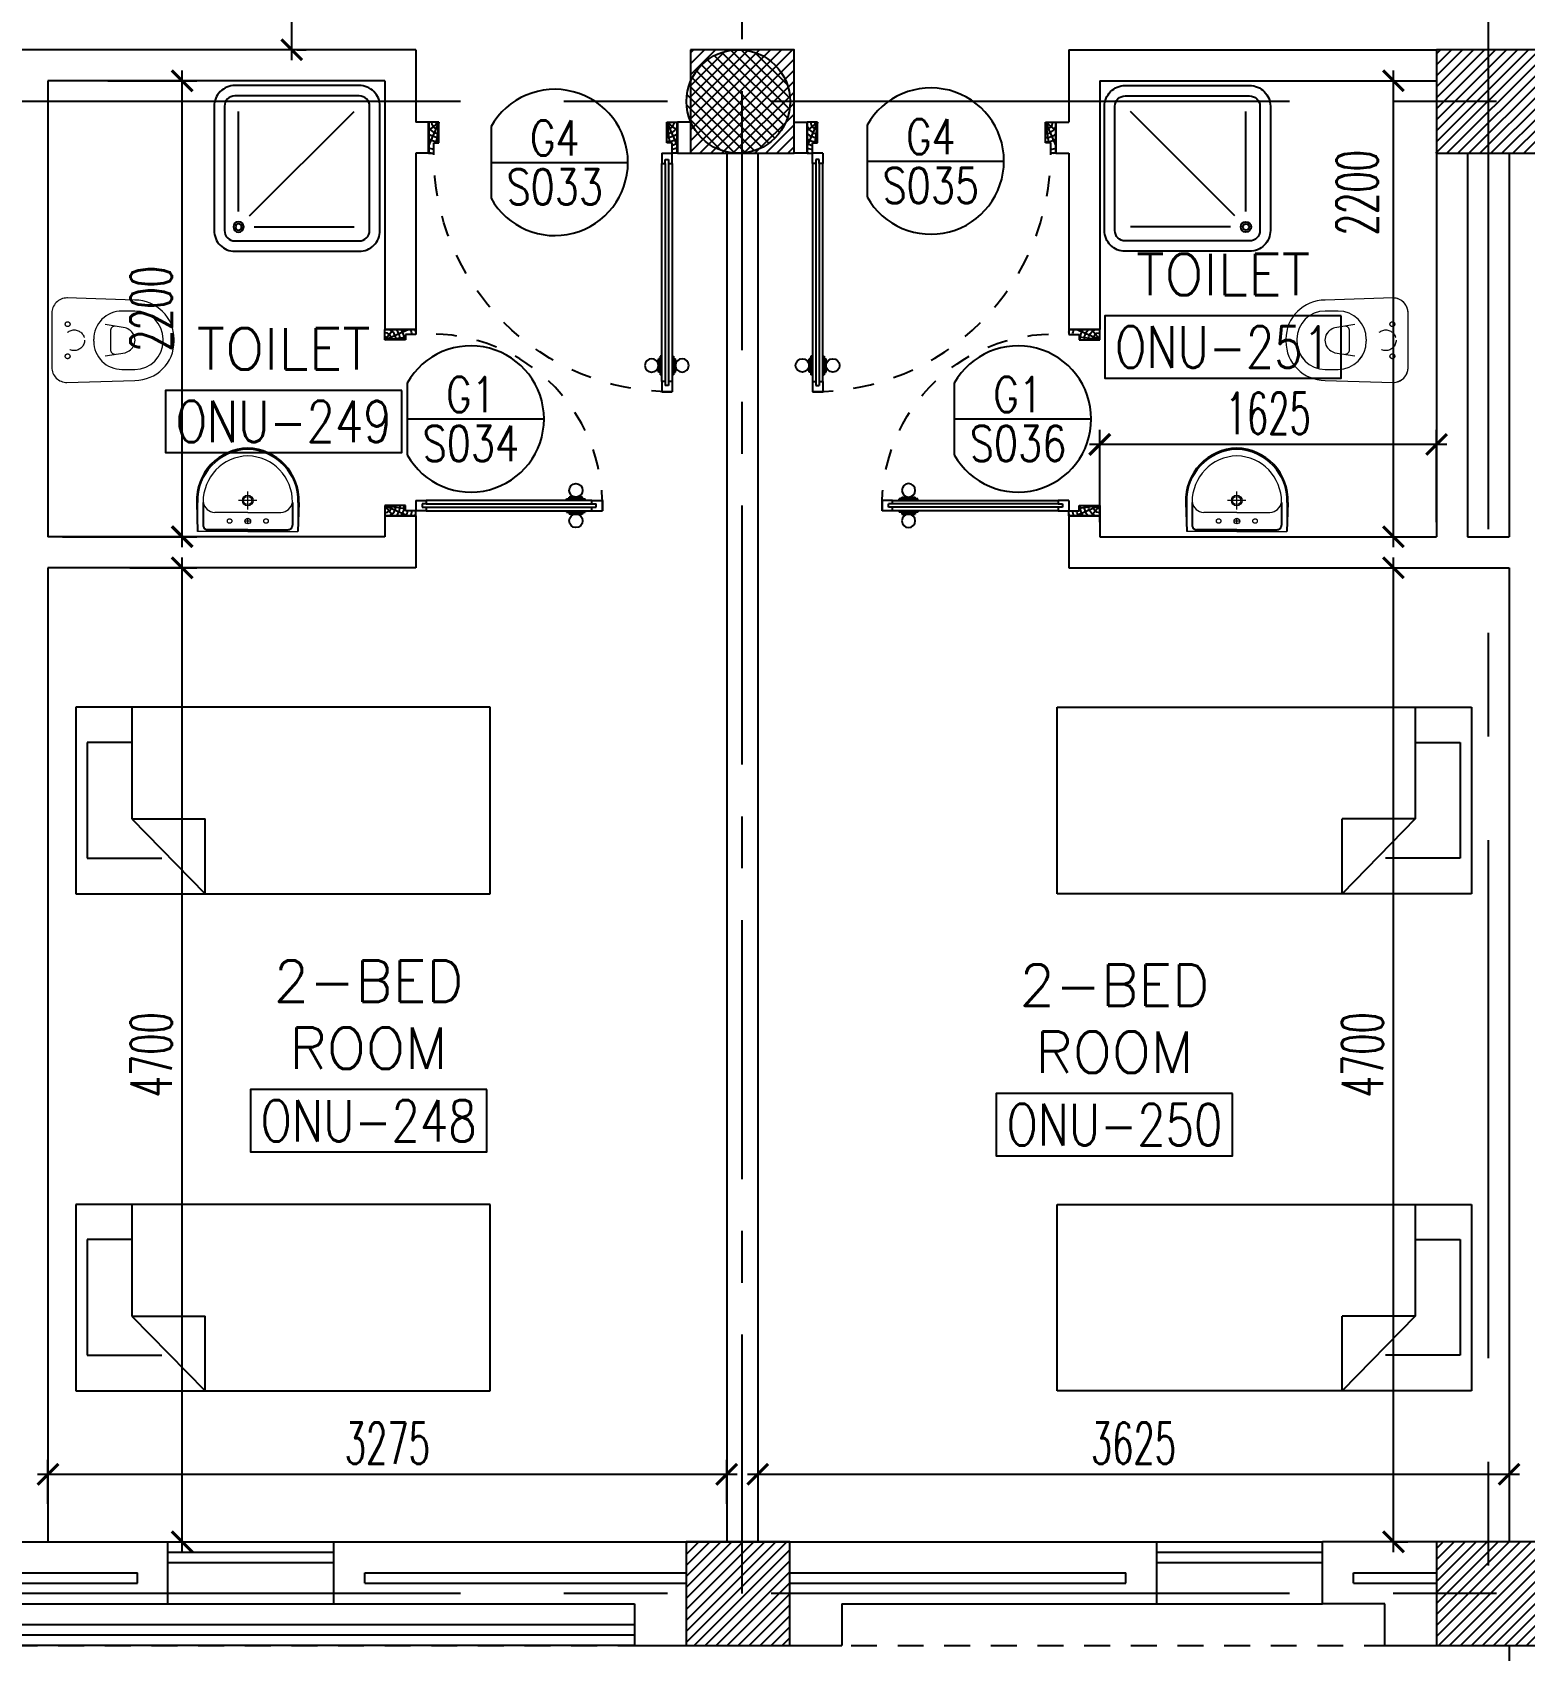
# Model space of a CAD drawing. Extents: x 88852.7 to 88945.7, y 39921.6 to 40001.1.
# Drawn here: x 88878.95 to 88886.15, y 39928.2 to 39936.01 of the extents above; entities that cross this region are included whole.
import ezdxf
from ezdxf.enums import TextEntityAlignment as Align

# ---------------------------------------------------------------- set-up
doc = ezdxf.new("R2010")
doc.units = 0
doc.header["$MEASUREMENT"] = 0
doc.header["$PDMODE"] = 34
for name, pattern in [('CENTER', [2, 1.25, -0.25, 0.25, -0.25]), ('CENTERX2', [4, 2.5, -0.5, 0.5, -0.5]), ('DASHED', [0.75, 0.5, -0.25]), ('HIDDEN', [0.375, 0.25, -0.125]), ('HIDDEN2', [0.1875, 0.125, -0.0625])]:
    doc.linetypes.add(name, pattern=pattern)
doc.layers.get('0').update_dxf_attribs({"linetype": 'CONTINUOUS'})
doc.layers.get('DEFPOINTS').update_dxf_attribs({"linetype": 'CONTINUOUS'})
for name, color, linetype in [('AXES', 11, 'CENTERX2'), ('AXES1', 11, 'CENTER'), ('COL', 2, 'CONTINUOUS'), ('DIM', 4, 'CONTINUOUS'), ('DOOR', 7, 'CONTINUOUS'), ('DOOR-CR', 4, 'CONTINUOUS'), ('DOOR-NO', 3, 'CONTINUOUS'), ('FIX', 3, 'CONTINUOUS'), ('FUR', 4, 'CONTINUOUS'), ('HAT', 8, 'CONTINUOUS'), ('HIDDEN', 9, 'HIDDEN2'), ('INSUL', 4, 'CONTINUOUS'), ('RM-BOX', 4, 'CONTINUOUS'), ('RM-NAME', 2, 'CONTINUOUS'), ('RM-NO', 2, 'CONTINUOUS'), ('WALL', 2, 'CONTINUOUS'), ('WIN', 3, 'CONTINUOUS')]:
    doc.layers.add(name, color=color, linetype=linetype)
doc.styles.add('ROMANS', font='ROMANS.shx', dxfattribs={"width": 0.6})
doc.dimstyles.new('STANDARD in', dxfattribs={"dimtxt": 0.2, "dimasz": 0.1, "dimexe": 0.07, "dimexo": 0.07, "dimgap": 0.05, "dimtad": 1, "dimdec": 0, "dimlfac": 1000, "dimzin": 0, "dimdsep": 46, "dimtxsty": 'ROMANS', "dimblk": 'ARCHTICK', "dimcen": 0.05, "dimdle": 0.05, "dimclrd": 4, "dimclre": 4, "dimclrt": 2, "dimadec": 0, "dimazin": 0, "dimtfac": 1, "dimtdec": 0, "dimtmove": 2, "dimatfit": 3, "dimfxl": 0, "dimtolj": 1, "dimtzin": 0, "dimarcsym": 0})

# ---------------------------------------------------------------- blocks, each defined once
blk = doc.blocks.new('_ARCHTICK')
at = {"color": 0, "linetype": 'ByBlock', "const_width": 0.15}
blk.add_lwpolyline([(-0.5, -0.5), (0.5, 0.5)], dxfattribs=at)
blk = doc.blocks.new('*D419')
at = {"layer": 'DEFPOINTS', "color": 0, "linetype": 'Continuous'}
for p in [(88879.9124, 39938.3296), (88880.197, 39938.3296), (88880.152, 39935.9296)]:
    blk.add_point(p, dxfattribs=at)
at = {"layer": 'DIM', "color": 4, "linetype": 'Continuous', "lineweight": -2}
for p, q in [((88880.197, 39935.8796), (88880.197, 39938.3796)), ((88879.9824, 39938.3296), (88880.267, 39938.3296)), ((88880.222, 39935.9296), (88880.267, 39935.9296))]:
    blk.add_line(p, q, dxfattribs=at)
at = {"layer": 'DIM', "color": 4, "linetype": 'Continuous', "lineweight": -2, "xscale": 0.1, "yscale": 0.1, "zscale": 0.1}
for p, rotation in [((88880.197, 39938.3296), 90), ((88880.197, 39935.9296), 270)]:
    blk.add_blockref('_ARCHTICK', p, dxfattribs=dict(at, rotation=rotation))
at = {"layer": 'DIM', "color": 2, "linetype": 'Continuous', "insert": (88880.047, 39937.1296), "char_height": 0.2, "attachment_point": 5, "rotation": 90, "style": 'ROMANS'}
blk.add_mtext('\\A1;2400', dxfattribs=at)
blk = doc.blocks.new('*D362')
at = {"layer": 'DEFPOINTS', "color": 0, "linetype": 'Continuous'}
for p in [(88884.0953, 39934.0249), (88884.0953, 39933.5796), (88885.7203, 39933.5796)]:
    blk.add_point(p, dxfattribs=at)
at = {"layer": 'DIM', "color": 4, "linetype": 'Continuous', "lineweight": -2}
for p, q in [((88884.0953, 39933.6496), (88884.0953, 39934.0949)), ((88885.7203, 39933.6496), (88885.7203, 39934.0949)), ((88885.7703, 39934.0249), (88884.0453, 39934.0249))]:
    blk.add_line(p, q, dxfattribs=at)
at = {"layer": 'DIM', "color": 4, "linetype": 'Continuous', "lineweight": -2, "xscale": 0.1, "yscale": 0.1, "zscale": 0.1, "rotation": 180}
blk.add_blockref('_ARCHTICK', (88884.0953, 39934.0249), dxfattribs=at)
at = {"layer": 'DIM', "color": 4, "linetype": 'Continuous', "lineweight": -2, "xscale": 0.1, "yscale": 0.1, "zscale": 0.1}
blk.add_blockref('_ARCHTICK', (88885.7203, 39934.0249), dxfattribs=at)
at = {"layer": 'DIM', "color": 2, "linetype": 'Continuous', "insert": (88884.9078, 39934.1749), "char_height": 0.2, "attachment_point": 5, "style": 'ROMANS'}
blk.add_mtext('\\A1;1625', dxfattribs=at)
blk = doc.blocks.new('*D820')
at = {"layer": 'DEFPOINTS', "color": 0, "linetype": 'Continuous'}
for p in [(88885.3933, 39935.7796), (88885.5125, 39935.7796), (88885.3933, 39933.5796)]:
    blk.add_point(p, dxfattribs=at)
at = {"layer": 'DIM', "color": 4, "linetype": 'Continuous', "lineweight": -2}
for p, q in [((88885.5125, 39933.5296), (88885.5125, 39935.8296)), ((88885.4633, 39935.7796), (88885.5825, 39935.7796)), ((88885.4633, 39933.5796), (88885.5825, 39933.5796))]:
    blk.add_line(p, q, dxfattribs=at)
at = {"layer": 'DIM', "color": 4, "linetype": 'Continuous', "lineweight": -2, "xscale": 0.1, "yscale": 0.1, "zscale": 0.1}
for p, rotation in [((88885.5125, 39935.7796), 90), ((88885.5125, 39933.5796), 270)]:
    blk.add_blockref('_ARCHTICK', p, dxfattribs=dict(at, rotation=rotation))
at = {"layer": 'DIM', "color": 2, "linetype": 'Continuous', "insert": (88885.3371, 39935.2397), "char_height": 0.2, "attachment_point": 5, "rotation": 90, "style": 'ROMANS'}
blk.add_mtext('\\A1;2200', dxfattribs=at)
blk = doc.blocks.new('*D361')
at = {"layer": 'DEFPOINTS', "color": 0, "linetype": 'Continuous'}
for p in [(88885.4453, 39933.4296), (88885.5125, 39933.4296), (88885.4453, 39928.7296)]:
    blk.add_point(p, dxfattribs=at)
at = {"layer": 'DIM', "color": 4, "linetype": 'Continuous', "lineweight": -2}
for p, q in [((88885.5125, 39928.6796), (88885.5125, 39933.4796)), ((88885.5153, 39933.4296), (88885.5825, 39933.4296)), ((88885.5153, 39928.7296), (88885.5825, 39928.7296))]:
    blk.add_line(p, q, dxfattribs=at)
at = {"layer": 'DIM', "color": 4, "linetype": 'Continuous', "lineweight": -2, "xscale": 0.1, "yscale": 0.1, "zscale": 0.1}
for p, rotation in [((88885.5125, 39933.4296), 90), ((88885.5125, 39928.7296), 270)]:
    blk.add_blockref('_ARCHTICK', p, dxfattribs=dict(at, rotation=rotation))
at = {"layer": 'DIM', "color": 2, "linetype": 'Continuous', "insert": (88885.3625, 39931.0796), "char_height": 0.2, "attachment_point": 5, "rotation": 90, "style": 'ROMANS'}
blk.add_mtext('\\A1;4700', dxfattribs=at)
blk = doc.blocks.new('*D360')
at = {"layer": 'DEFPOINTS', "color": 0, "linetype": 'Continuous'}
for p in [(88882.4453, 39929.3017), (88886.0703, 39929.3017), (88886.0703, 39929.0554)]:
    blk.add_point(p, dxfattribs=at)
at = {"layer": 'DIM', "color": 4, "linetype": 'Continuous', "lineweight": -2}
for p, q in [((88882.4453, 39929.2317), (88882.4453, 39928.9854)), ((88886.0703, 39929.2317), (88886.0703, 39928.9854)), ((88882.3953, 39929.0554), (88886.1203, 39929.0554))]:
    blk.add_line(p, q, dxfattribs=at)
at = {"layer": 'DIM', "color": 4, "linetype": 'Continuous', "lineweight": -2, "xscale": 0.1, "yscale": 0.1, "zscale": 0.1, "rotation": 180}
blk.add_blockref('_ARCHTICK', (88882.4453, 39929.0554), dxfattribs=at)
at = {"layer": 'DIM', "color": 4, "linetype": 'Continuous', "lineweight": -2, "xscale": 0.1, "yscale": 0.1, "zscale": 0.1}
blk.add_blockref('_ARCHTICK', (88886.0703, 39929.0554), dxfattribs=at)
at = {"layer": 'DIM', "color": 2, "linetype": 'Continuous', "insert": (88884.2578, 39929.2054), "char_height": 0.2, "attachment_point": 5, "style": 'ROMANS'}
blk.add_mtext('\\A1;3625', dxfattribs=at)
blk = doc.blocks.new('*D359')
at = {"layer": 'DEFPOINTS', "color": 0, "linetype": 'Continuous'}
for p in [(88879.2387, 39935.7796), (88879.6682, 39935.7796), (88879.0203, 39933.5796)]:
    blk.add_point(p, dxfattribs=at)
at = {"layer": 'DIM', "color": 4, "linetype": 'Continuous', "lineweight": -2}
for p, q in [((88879.6682, 39933.5296), (88879.6682, 39935.8296)), ((88879.3087, 39935.7796), (88879.7382, 39935.7796)), ((88879.0903, 39933.5796), (88879.7382, 39933.5796))]:
    blk.add_line(p, q, dxfattribs=at)
at = {"layer": 'DIM', "color": 4, "linetype": 'Continuous', "lineweight": -2, "xscale": 0.1, "yscale": 0.1, "zscale": 0.1}
for p, rotation in [((88879.6682, 39935.7796), 90), ((88879.6682, 39933.5796), 270)]:
    blk.add_blockref('_ARCHTICK', p, dxfattribs=dict(at, rotation=rotation))
at = {"layer": 'DIM', "color": 2, "linetype": 'Continuous', "insert": (88879.5182, 39934.6796), "char_height": 0.2, "attachment_point": 5, "rotation": 90, "style": 'ROMANS'}
blk.add_mtext('\\A1;2200', dxfattribs=at)
blk = doc.blocks.new('*D358')
at = {"layer": 'DEFPOINTS', "color": 0, "linetype": 'Continuous'}
for p in [(88879.3461, 39933.4296), (88879.6682, 39933.4296), (88879.1911, 39928.7296)]:
    blk.add_point(p, dxfattribs=at)
at = {"layer": 'DIM', "color": 4, "linetype": 'Continuous', "lineweight": -2}
for p, q in [((88879.6682, 39928.6796), (88879.6682, 39933.4796)), ((88879.4161, 39933.4296), (88879.7382, 39933.4296)), ((88879.2611, 39928.7296), (88879.7382, 39928.7296))]:
    blk.add_line(p, q, dxfattribs=at)
at = {"layer": 'DIM', "color": 4, "linetype": 'Continuous', "lineweight": -2, "xscale": 0.1, "yscale": 0.1, "zscale": 0.1}
for p, rotation in [((88879.6682, 39933.4296), 90), ((88879.6682, 39928.7296), 270)]:
    blk.add_blockref('_ARCHTICK', p, dxfattribs=dict(at, rotation=rotation))
at = {"layer": 'DIM', "color": 2, "linetype": 'Continuous', "insert": (88879.5182, 39931.0796), "char_height": 0.2, "attachment_point": 5, "rotation": 90, "style": 'ROMANS'}
blk.add_mtext('\\A1;4700', dxfattribs=at)
blk = doc.blocks.new('*D357')
at = {"layer": 'DEFPOINTS', "color": 0, "linetype": 'Continuous'}
for p in [(88882.2953, 39929.0554), (88879.0203, 39928.8433), (88882.2953, 39928.8433)]:
    blk.add_point(p, dxfattribs=at)
at = {"layer": 'DIM', "color": 4, "linetype": 'Continuous', "lineweight": -2}
for p, q in [((88879.0203, 39928.9133), (88879.0203, 39929.1254)), ((88882.2953, 39928.9133), (88882.2953, 39929.1254)), ((88878.9703, 39929.0554), (88882.3453, 39929.0554))]:
    blk.add_line(p, q, dxfattribs=at)
at = {"layer": 'DIM', "color": 4, "linetype": 'Continuous', "lineweight": -2, "xscale": 0.1, "yscale": 0.1, "zscale": 0.1, "rotation": 180}
blk.add_blockref('_ARCHTICK', (88879.0203, 39929.0554), dxfattribs=at)
at = {"layer": 'DIM', "color": 4, "linetype": 'Continuous', "lineweight": -2, "xscale": 0.1, "yscale": 0.1, "zscale": 0.1}
blk.add_blockref('_ARCHTICK', (88882.2953, 39929.0554), dxfattribs=at)
at = {"layer": 'DIM', "color": 2, "linetype": 'Continuous', "insert": (88880.6578, 39929.2054), "char_height": 0.2, "attachment_point": 5, "style": 'ROMANS'}
blk.add_mtext('\\A1;3275', dxfattribs=at)
blk = doc.blocks.new('*X510')
at = {"color": 0}
for p, q in [((84179.2, 10675.5), (84664.7, 11161)), ((84179.2, 10728.5), (84611.7, 11161)), ((84179.2, 10781.5), (84558.7, 11161)), ((84179.2, 10834.6), (84505.7, 11161)), ((84179.2, 10887.6), (84452.6, 11161)), ((84179.2, 10940.6), (84399.6, 11161)), ((84179.2, 10993.7), (84346.6, 11161)), ((84179.2, 11046.7), (84293.5, 11161)), ((84179.2, 11099.7), (84240.5, 11161)), ((84179.2, 11152.8), (84187.5, 11161)), ((84217.8, 10661), (84679.2, 11122.4)), ((84270.8, 10661), (84679.2, 11069.4)), ((84323.8, 10661), (84679.2, 11016.4)), ((84376.9, 10661), (84679.2, 10963.3)), ((84429.9, 10661), (84679.2, 10910.3)), ((84482.9, 10661), (84679.2, 10857.3)), ((84536, 10661), (84679.2, 10804.2)), ((84589, 10661), (84679.2, 10751.2)), ((84642, 10661), (84679.2, 10698.2))]:
    blk.add_line(p, q, dxfattribs=at)
blk = doc.blocks.new('COL50')
at = {"layer": 'COL'}
blk.add_lwpolyline([(-250, 250), (-250, -250), (250, -250), (250, 250)], close=True, dxfattribs=at)
blk = doc.blocks.new('LAV1')
at = {"layer": 'FIX', "linetype": 'DASHED', "lineweight": 20, "ltscale": 0.05}
for p, q in [((-0.5, 170), (-0.5, 270)), ((-0.5, 170), (-0.5, 270)), ((49.5, 220), (-50.5, 220))]:
    blk.add_line(p, q, dxfattribs=at)
at = {"layer": 'FIX', "linetype": 'ByBlock', "ltscale": 0.3}
for p, q in [((-280, 210), (-275, 50)), ((-245, 210), (-245, 85)), ((245, 210), (245, 85)), ((280, 210), (275, 50)), ((0, 60), (-220.2, 60)), ((0, 60), (220.2, 60))]:
    blk.add_line(p, q, dxfattribs=at)
at = {"layer": 'FIX', "linetype": 'Continuous', "lineweight": 20}
for p, q in [((-275, 210), (-275, 50)), ((275, 210), (275, 50)), ((0, 155), (-181.4, 155)), ((0, 155), (181.4, 155)), ((0, 50), (-275, 50)), ((0, 50), (-252.5, 50)), ((0, 50), (275, 50)), ((0, 50), (252.5, 50))]:
    blk.add_line(p, q, dxfattribs=at)
at = {"layer": 'FIX', "lineweight": 20}
for p, q in [((15.6, 107.5), (-15.5, 107.5)), ((0, 92), (0, 123))]:
    blk.add_line(p, q, dxfattribs=at)
for centre, radius in [((-0.5, 220), 29.5), ((-0.5, 220), 22.5), ((0, 107.5), 15.5)]:
    blk.add_circle(centre, radius, dxfattribs=at)
at = {"layer": 'FIX', "linetype": 'HIDDEN', "lineweight": 20, "ltscale": 0.05}
for centre in [(-100, 107.5), (100, 107.5)]:
    blk.add_circle(centre, 12.4, dxfattribs=at)
at = {"layer": 'FIX', "linetype": 'ByBlock', "ltscale": 0.3}
for centre, radius, start, end in [((6.9, 220), 287, 91.37765, 182.00641), ((-6.9, 220), 287, 357.99359, 88.62235), ((-220.1, 84.9), 24.9, 179.70214, 269.94861), ((220.1, 84.9), 24.9, 270.05139, 0.29786)]:
    blk.add_arc(centre, radius, start, end, dxfattribs=at)
at = {"layer": 'FIX', "linetype": 'Continuous', "lineweight": 20}
for centre, radius, start, end in [((8.4, 216.7), 283.4, 91.6988, 181.35097), ((7.6, 212.5), 252.7, 91.73281, 180.48842), ((-8.4, 216.7), 283.4, 358.64903, 88.3012), ((-7.6, 212.5), 252.7, 359.51158, 88.26719), ((-179.2, 221.8), 66.9, 190.20056, 268.07863), ((179.2, 221.8), 66.9, 271.92137, 349.79944)]:
    blk.add_arc(centre, radius, start, end, dxfattribs=at)
blk = doc.blocks.new('WC1')
at = {"layer": 'FIX', "lineweight": 20}
for p, q in [((-210, 203.8), (-538, 193.8)), ((-475, 140.8), (-538, 140.8)), ((-137, 0), (-137, 130.8)), ((-727, 4.8), (-727, -4.8)), ((-674, 4.8), (-674, -4.8)), ((-533.7, 24.2), (-539.5, 0)), ((-539.5, 0), (-533.7, -24.2)), ((-394.8, 75.7), (-490.4, 60.1)), ((-339, 4.8), (-339, -4.8)), ((-137, -130.8), (-137, 0)), ((-490.4, -60.1), (-394.8, -75.7)), ((-538, -140.8), (-475, -140.8)), ((-538, -193.8), (-210, -203.8)), ((-213.2, -203.8), (-210, -203.8))]:
    blk.add_line(p, q, dxfattribs=at)
at = {"layer": 'FIX', "linetype": 'Continuous', "lineweight": 20}
blk.add_line((-420.1, -47.3), (-420.4, 44.6), dxfattribs=at)
at = {"layer": 'FIX', "linetype": 'HIDDEN', "lineweight": 20, "ltscale": 0.05}
for centre in [(-213.2, 77.5), (-213.2, -77.5)]:
    blk.add_circle(centre, 11.6, dxfattribs=at)
at = {"layer": 'FIX', "linetype": 'HIDDEN2', "lineweight": 20, "ltscale": 0.3}
blk.add_circle((-245, 0), 49.8, dxfattribs=at)
at = {"layer": 'FIX', "lineweight": 20}
for centre, radius, start, end in [((-538, 4.8), 189, 90, 180), ((-210, 130.8), 73, 360, 90), ((-538, 4.8), 136, 90, 180), ((-475, 4.8), 136, 360, 90), ((-473, -6.9), 68.2, 128.92417, 152.84682), ((-464.4, -17.6), 82, 108.49595, 128.92417), ((-538, -4.8), 189, 180, 270), ((-538, -4.8), 136, 180, 270), ((-473, 6.9), 68.2, 207.15318, 231.07583), ((-464.4, 17.6), 82, 231.07583, 251.50405), ((-475, -4.8), 136, 270, 0), ((-210, -130.8), 73, 270, 0)]:
    blk.add_arc(centre, radius, start, end, dxfattribs=at)
at = {"layer": 'FIX', "linetype": 'Continuous', "lineweight": 20}
for centre, start, end in [((-442.7, 45.5), 357.66621, 91.61215), ((-442.4, -45.6), 268.38785, 2.33379)]:
    blk.add_arc(centre, 22.3, start, end, dxfattribs=at)
blk = doc.blocks.new('SHR1')
at = {"layer": 'FIX'}
for p, q in [((-195.7, 195.7), (-700, 700)), ((-142.7, 217.7), (-142.7, 700)), ((-217.7, 142.7), (-700, 142.7))]:
    blk.add_line(p, q, dxfattribs=at)
for points in [[(-825, 125), (-825, 725, -0.414214), (-725, 825), (-125, 825, -0.414214), (-25, 725), (-25, 125, -0.414214), (-125, 25), (-725, 25, -0.414214)], [(-775, 125), (-775, 725, -0.414214), (-725, 775), (-125, 775, -0.414214), (-75, 725), (-75, 125, -0.414214), (-125, 75), (-725, 75, -0.414214)]]:
    blk.add_lwpolyline(points, format="xyb", close=True, dxfattribs=at)
for radius in [25, 15]:
    blk.add_circle((-142.7, 142.7), radius, dxfattribs=at)
blk = doc.blocks.new('DOOR100')
at = {"layer": 'DOOR', "color": 0, "linetype": 'ByBlock'}
for p, q in [((-76.1, 1251.1), (-76.1, 1301.1)), ((-76.1, 1301.1), (-26.1, 1301.1)), ((-26.1, 1301.1), (-76.1, 1301.1)), ((-59.1, 1251.1), (-76.1, 1251.1)), ((-59.1, 1251.1), (-59.1, 1271.1)), ((-43.1, 1271.1), (-59.1, 1271.1)), ((-43.1, 1251.1), (-43.1, 1271.1)), ((-26.1, 1251.1), (-43.1, 1251.1)), ((-26.1, 1251.1), (-26.1, 1301.1)), ((-92.3, 1206.1), (-92.3, 1141.3)), ((-83.3, 1206.1), (-92.3, 1206.1)), ((-83.3, 1128.7), (-83.3, 1218.7)), ((-76.1, 1218.7), (-83.3, 1218.7)), ((-83.3, 1206.1), (-83.3, 1141.3)), ((-26.1, 1218.7), (-18.9, 1218.7)), ((-18.9, 1128.7), (-18.9, 1218.7)), ((-18.9, 1206.1), (-18.9, 1141.3)), ((-18.9, 1206.1), (-9.9, 1206.1)), ((-9.9, 1206.1), (-9.9, 1141.3)), ((-83.3, 1141.3), (-92.3, 1141.3)), ((-76.1, 1128.7), (-83.3, 1128.7)), ((-26.1, 1128.7), (-18.9, 1128.7)), ((-18.9, 1141.3), (-9.9, 1141.3)), ((-76.1, 200), (-59.1, 200)), ((-76.1, 150), (-76.1, 200)), ((-59.1, 200), (-59.1, 180)), ((-59.1, 180), (-43.1, 180)), ((-43.1, 200), (-26.1, 200)), ((-43.1, 180), (-43.1, 200)), ((-26.1, 200), (-26.1, 150)), ((-1201.1, 0), (-1201.1, 150)), ((-1201.1, 150), (-1176.1, 150)), ((-1201.1, 150), (-1201.1, 0)), ((-1176.1, 150), (-1176.1, 100)), ((-1176.1, 100), (-1151.1, 100)), ((-1151.1, 100), (-1151.1, 0)), ((-76.1, 150), (-26.1, 150)), ((-51.1, 100), (-51.1, 0)), ((-26.1, 100), (-51.1, 100)), ((-1.1, 150), (-26.1, 150)), ((-26.1, 150), (-26.1, 100)), ((-1.1, 150), (-1.1, 0)), ((-1151.1, 0), (-1201.1, 0)), ((-51.1, 0), (-1.1, 0))]:
    blk.add_line(p, q, dxfattribs=at)
at = {"layer": 'DOOR', "linetype": 'ByBlock'}
for p, q in [((-76.1, 1251.1), (-76.1, 200)), ((-59.1, 200), (-59.1, 1251.1)), ((-43.1, 200), (-43.1, 1251.1)), ((-26.1, 200), (-26.1, 1251.1))]:
    blk.add_line(p, q, dxfattribs=at)
at = {"layer": 'DOOR', "color": 9, "linetype": 'ByBlock'}
for p, q in [((-1151.1, 0), (-1201.1, 113.7)), ((-1151.1, 0), (-1164.4, 100)), ((-51.1, 0), (-1.1, 113.7)), ((-51.1, 0), (-37.7, 100)), ((-1151.1, 0), (-1201.1, 40.1)), ((-51.1, 0), (-1.1, 40.1))]:
    blk.add_line(p, q, dxfattribs=at)
at = {"layer": 'DOOR', "color": 0, "linetype": 'ByBlock'}
for centre in [(-124.6, 1173.7), (22.5, 1173.7)]:
    blk.add_circle(centre, 32.4, dxfattribs=at)
at = {"layer": 'DOOR', "linetype": 'HIDDEN', "ltscale": 0.5}
blk.add_arc((-26.8, 151.9), 1149.2, 89.96096, 180.09315, dxfattribs=at)
at = {"layer": 'DOOR', "color": 9, "linetype": 'ByBlock'}
for centre, radius, start, end in [((-1151.1, 0), 154.4, 103.71423, 108.89471), ((-1151.1, 0), 134.4, 100.71998, 111.84015), ((-1151.1, 0), 94.4, 90, 121.98181), ((-51.1, 0), 94.4, 58.01819, 90), ((-51.1, 0), 134.4, 68.15985, 79.28002), ((-51.1, 0), 114.4, 64.08384, 77.37743), ((-51.1, 0), 154.4, 71.10529, 76.28577), ((-1151.1, 0), 74.4, 90, 132.22357), ((-1151.1, 0), 54.4, 90, 156.79262), ((-1151.1, 0), 34.4, 90, 180), ((-1151.1, 0), 14.4, 90, 180), ((-51.1, 0), 74.4, 47.77643, 90), ((-51.1, 0), 54.4, 23.20738, 90), ((-51.1, 0), 34.4, 0, 90), ((-51.1, 0), 14.4, 0, 90)]:
    blk.add_arc(centre, radius, start, end, dxfattribs=at)
blk = doc.blocks.new('*X55')
at = {"color": 0}
for p, q in [((73379.2, 125457.6), (73871.3, 125949.7)), ((73379.2, 125510.7), (73818.3, 125949.7)), ((73379.2, 125563.7), (73765.3, 125949.7)), ((73379.2, 125616.7), (73712.2, 125949.7)), ((73379.2, 125669.8), (73659.2, 125949.7)), ((73379.2, 125722.8), (73606.2, 125949.7)), ((73379.2, 125775.8), (73553.1, 125949.7)), ((73379.2, 125828.9), (73500.1, 125949.7)), ((73379.2, 125881.9), (73447.1, 125949.7)), ((73379.2, 125934.9), (73394, 125949.7)), ((73424.4, 125449.7), (73879.2, 125904.6)), ((73477.4, 125449.7), (73879.2, 125851.6)), ((73530.4, 125449.7), (73879.2, 125798.5)), ((73583.5, 125449.7), (73879.2, 125745.5)), ((73636.5, 125449.7), (73879.2, 125692.5)), ((73689.5, 125449.7), (73879.2, 125639.4)), ((73742.6, 125449.7), (73879.2, 125586.4)), ((73795.6, 125449.7), (73879.2, 125533.4)), ((73848.6, 125449.7), (73879.2, 125480.3))]:
    blk.add_line(p, q, dxfattribs=at)
blk = doc.blocks.new('DD1')
at = {"layer": 'DOOR-CR'}
blk.add_line((-307.6, 0), (352.8, 0), dxfattribs=at)
blk.add_lwpolyline([(-307.6, -172.9, 3.820224), (-307.6, 172.9)], format="xyb", close=True, dxfattribs=at)
at = {"layer": 'DOOR-NO', "style": 'ROMANS', "width": 0.8}
for tag, p in [('G', (0, 141.5)), ('000', (0, -141.4))]:
    blk.add_attdef(tag, text='', height=204, dxfattribs=at).set_placement(p, align=Align.MIDDLE)
blk = doc.blocks.new('RM1')
at = {"layer": 'RM-BOX'}
blk.add_lwpolyline([(569.9, -200), (-569.9, -200), (-569.9, -500), (569.9, -500)], close=True, dxfattribs=at)
at = {"layer": 'RM-NAME', "style": 'ROMANS'}
for tag, p in [('ROOMNAME1', (0, 323.8)), ('ROOMNAME2', (0, 0))]:
    blk.add_attdef(tag, text='', height=200, dxfattribs=at).set_placement(p, align=Align.MIDDLE)
at = {"layer": 'RM-NO', "style": 'ROMANS', "width": 0.8}
blk.add_attdef('ROOMNO', text='', height=200, dxfattribs=at).set_placement((0, -350), align=Align.MIDDLE)
blk = doc.blocks.new('DOOR90')
at = {"layer": 'DOOR', "linetype": 'ByBlock'}
for p, q in [((0, 0), (-150, 0)), ((-200, -25), (-1000, -25)), ((-200, -42), (-1000, -42)), ((-200, -58), (-1000, -58)), ((-1000, -75), (-200, -75))]:
    blk.add_line(p, q, dxfattribs=at)
at = {"layer": 'DOOR', "color": 0, "linetype": 'ByBlock'}
for p, q in [((-150, 0), (-150, -25)), ((-150, 0), (0, 0)), ((0, -50), (0, 0)), ((-1050, -25), (-1050, -75)), ((-1050, -75), (-1050, -25)), ((-1000, -25), (-1050, -25)), ((-1000, -75), (-1050, -75)), ((-1020, -42), (-1020, -58)), ((-1000, -42), (-1020, -42)), ((-1000, -58), (-1020, -58)), ((-1000, -25), (-1000, -42)), ((-1000, -58), (-1000, -75)), ((-967.6, -25), (-967.6, -17.8)), ((-877.6, -17.8), (-967.6, -17.8)), ((-967.6, -75), (-967.6, -82.2)), ((-955, -17.8), (-955, -8.8)), ((-955, -8.8), (-890.2, -8.8)), ((-955, -17.8), (-890.2, -17.8)), ((-890.2, -17.8), (-890.2, -8.8)), ((-877.6, -25), (-877.6, -17.8)), ((-877.6, -75), (-877.6, -82.2)), ((-200, -42), (-200, -25)), ((-200, -25), (-150, -25)), ((-180, -42), (-200, -42)), ((-200, -75), (-200, -58)), ((-200, -58), (-180, -58)), ((-150, -75), (-200, -75)), ((-180, -58), (-180, -42)), ((-150, -75), (-150, -25)), ((-150, -25), (-100, -25)), ((-100, -25), (-100, -50)), ((-100, -50), (0, -50)), ((-877.6, -82.2), (-967.6, -82.2)), ((-955, -82.2), (-955, -91.2)), ((-955, -82.2), (-890.2, -82.2)), ((-955, -91.2), (-890.2, -91.2)), ((-890.2, -82.2), (-890.2, -91.2)), ((-100, -850), (0, -850)), ((-100, -875), (-100, -850)), ((0, -850), (0, -900)), ((-150, -900), (-150, -875)), ((-150, -875), (-100, -875)), ((0, -900), (-150, -900)), ((-150, -900), (0, -900))]:
    blk.add_line(p, q, dxfattribs=at)
at = {"layer": 'DOOR', "color": 9, "linetype": 'ByBlock'}
for p, q in [((0, -50), (-113.7, 0)), ((0, -50), (-40.1, 0)), ((0, -50), (-100, -36.6)), ((0, -850), (-113.7, -900)), ((0, -850), (-100, -863.4)), ((0, -850), (-40.1, -900))]:
    blk.add_line(p, q, dxfattribs=at)
at = {"layer": 'DOOR', "color": 0, "linetype": 'ByBlock'}
for centre in [(-922.6, 23.5), (-922.6, -123.5)]:
    blk.add_circle(centre, 32.4, dxfattribs=at)
at = {"layer": 'DOOR', "color": 9, "linetype": 'ByBlock'}
for centre, radius, start, end in [((0, -50), 74.4, 137.77643, 180), ((0, -50), 54.4, 113.20738, 180), ((0, -50), 154.4, 161.10529, 166.28577), ((0, -50), 134.4, 158.15985, 169.28002), ((0, -50), 114.4, 154.08384, 167.37743), ((0, -50), 94.4, 148.01819, 180), ((0, -50), 34.4, 90, 180), ((0, -50), 14.4, 90, 180), ((0, -850), 94.4, 180, 211.98181), ((0, -850), 74.4, 180, 222.22357), ((0, -850), 54.4, 180, 246.79262), ((0, -850), 34.4, 180, 270), ((0, -850), 14.4, 180, 270), ((0, -850), 154.4, 193.71423, 198.89471), ((0, -850), 134.4, 190.71998, 201.84015)]:
    blk.add_arc(centre, radius, start, end, dxfattribs=at)
at = {"layer": 'DOOR', "linetype": 'HIDDEN', "ltscale": 0.5}
blk.add_arc((-222.2, -50), 828.2, 178.27012, 275.00304, dxfattribs=at)
blk = doc.blocks.new('AH20A')
at = {"layer": 'FUR'}
for p, q in [((0, 0.5), (0, -0.5)), ((1, 0.5), (0, 0.5)), ((0.1358, 0.5), (0.1358, -0.0987)), ((1, -0.5), (1, 0.5)), ((0.1358, 0.3112), (0.0277, 0.3112)), ((0.0277, 0.3112), (0.0277, -0.3087)), ((0.1358, -0.0987), (0.3125, -0.5)), ((0.1358, -0.0987), (0.3125, -0.0987)), ((0.3125, -0.5), (0.3125, -0.0987)), ((0.0277, -0.3087), (0.2076, -0.3087)), ((0, -0.5), (1, -0.5))]:
    blk.add_line(p, q, dxfattribs=at)
blk = doc.blocks.new('*X34')
at = {"color": 0}
for p, q in [((203885.6, 125449.7), (204385.6, 125949.7)), ((203888.6, 125505.8), (204332.5, 125949.7)), ((203888.6, 125558.8), (204279.5, 125949.7)), ((203888.6, 125611.8), (204226.5, 125949.7)), ((203888.6, 125664.9), (204173.4, 125949.7)), ((203888.6, 125717.9), (204120.4, 125949.7)), ((203888.6, 125770.9), (204067.4, 125949.7)), ((203888.6, 125824), (204014.3, 125949.7)), ((203888.6, 125877), (203961.3, 125949.7)), ((203888.6, 125930), (203908.3, 125949.7)), ((203938.6, 125449.7), (204388.6, 125899.7)), ((203991.6, 125449.7), (204388.6, 125846.7)), ((204044.7, 125449.7), (204388.6, 125793.6)), ((204097.7, 125449.7), (204388.6, 125740.6)), ((204150.7, 125449.7), (204388.6, 125687.6)), ((204203.8, 125449.7), (204388.6, 125634.5)), ((204256.8, 125449.7), (204388.6, 125581.5)), ((204309.8, 125449.7), (204388.6, 125528.5)), ((204362.9, 125449.7), (204388.6, 125475.4))]:
    blk.add_line(p, q, dxfattribs=at)
blk = doc.blocks.new('*X35')
at = {"color": 0}
for p, q in [((203888.6, 118293.3), (204345, 118749.7)), ((203888.6, 118346.3), (204292, 118749.7)), ((203888.6, 118399.3), (204238.9, 118749.7)), ((203888.6, 118452.4), (204185.9, 118749.7)), ((203888.6, 118505.4), (204132.9, 118749.7)), ((203888.6, 118558.4), (204079.8, 118749.7)), ((203888.6, 118611.5), (204026.8, 118749.7)), ((203888.6, 118664.5), (203973.8, 118749.7)), ((203888.6, 118717.5), (203920.7, 118749.7)), ((203898, 118249.7), (204388.6, 118740.2)), ((203951.1, 118249.7), (204388.6, 118687.2)), ((204004.1, 118249.7), (204388.6, 118634.2)), ((204057.1, 118249.7), (204388.6, 118581.1)), ((204110.2, 118249.7), (204388.6, 118528.1)), ((204163.2, 118249.7), (204388.6, 118475.1)), ((204216.2, 118249.7), (204388.6, 118422)), ((204269.3, 118249.7), (204388.6, 118369)), ((204322.3, 118249.7), (204388.6, 118316)), ((204375.3, 118249.7), (204388.6, 118262.9))]:
    blk.add_line(p, q, dxfattribs=at)

msp = doc.modelspace()

# ---------------------------------------------------------------- hatches: boundary and pattern name
at = {"layer": 'HAT'}
h = msp.add_hatch(dxfattribs=at)
h.set_pattern_fill('ANSI31', color=256, scale=0.3, style=0)
h.set_pattern_definition([(135, (88943.59166, 39892.04512), (0.026516504, 0.026516504), [])])
h.paths.add_polyline_path([(88882.6014, 39935.6796), (88882.3514, 39935.6796), (88882.3514, 39935.9296, -0.414214)])
h.paths.add_polyline_path([(88882.3514, 39935.9296), (88882.3514, 39935.6796), (88882.1014, 39935.6796, -0.414214)])
h.paths.add_polyline_path([(88882.1014, 39935.6796), (88882.3514, 39935.6796), (88882.3514, 39935.4296, -0.414214)])
h.paths.add_polyline_path([(88882.3514, 39935.6796), (88882.6014, 39935.6796, -0.414214), (88882.3514, 39935.4296)])

# ---------------------------------------------------------------- linework, layer by layer
at = {"layer": 'AXES'}
for p, q in [((88885.9703, 39921.6153), (88885.9703, 40000.4279)), ((88945.0103, 39935.6796), (88876.9703, 39935.6796)), ((88945.0103, 39928.4796), (88876.9703, 39928.4796))]:
    msp.add_line(p, q, dxfattribs=at)
at = {"layer": 'AXES1'}
msp.add_line((88882.3703, 39928.4796), (88882.3703, 39987.2996), dxfattribs=at)
at = {"layer": 'COL'}
msp.add_lwpolyline([(88885.7203, 39928.7296), (88885.7203, 39928.2296), (88886.2203, 39928.2296), (88886.2203, 39928.7296)], close=True, dxfattribs=at)
at = {"layer": 'FIX'}
for p, q in [((88884.7475, 39935.1273), (88884.2433, 39935.6316)), ((88884.8006, 39935.1492), (88884.8006, 39935.6316)), ((88884.7256, 39935.0742), (88884.2433, 39935.0742))]:
    msp.add_line(p, q, dxfattribs=at)
at = {"layer": 'FIX', "lineweight": 20}
for p, q in [((88885.5103, 39934.7314), (88885.1823, 39934.7214)), ((88885.2453, 39934.6684), (88885.1823, 39934.6684)), ((88885.1866, 39934.5518), (88885.1807, 39934.5276)), ((88885.3254, 39934.6032), (88885.2299, 39934.5877)), ((88884.9933, 39934.5324), (88884.9933, 39934.5227)), ((88885.0463, 39934.5324), (88885.0463, 39934.5227)), ((88885.1807, 39934.5276), (88885.1866, 39934.5033)), ((88885.2299, 39934.4674), (88885.3254, 39934.4519)), ((88885.3813, 39934.5324), (88885.3813, 39934.5227)), ((88885.1823, 39934.3867), (88885.2453, 39934.3867)), ((88885.1823, 39934.3337), (88885.5103, 39934.3237))]:
    msp.add_line(p, q, dxfattribs=at)
at = {"layer": 'FIX', "linetype": 'Continuous', "lineweight": 20}
msp.add_line((88885.3001, 39934.4802), (88885.2998, 39934.5722), dxfattribs=at)
at = {"layer": 'FIX'}
for points in [[(88884.1183, 39935.0566), (88884.1183, 39935.6566, -0.414214), (88884.2183, 39935.7566), (88884.8183, 39935.7566, -0.414214), (88884.9183, 39935.6566), (88884.9183, 39935.0566, -0.414214), (88884.8183, 39934.9566), (88884.2183, 39934.9566, -0.414214)], [(88884.1683, 39935.0566), (88884.1683, 39935.6566, -0.414214), (88884.2183, 39935.7066), (88884.8183, 39935.7066, -0.414214), (88884.8683, 39935.6566), (88884.8683, 39935.0566, -0.414214), (88884.8183, 39935.0066), (88884.2183, 39935.0066, -0.414214)]]:
    msp.add_lwpolyline(points, format="xyb", close=True, dxfattribs=at)
at = {"layer": 'FIX', "lineweight": 20}
msp.add_lwpolyline([(88885.5071, 39934.3237), (88885.5103, 39934.3237, 0.414214), (88885.5833, 39934.3967), (88885.5833, 39934.5276), (88885.5833, 39934.6584, 0.414214), (88885.5103, 39934.7314)], format="xyb", dxfattribs=at)
at = {"layer": 'FIX'}
for radius in [0.025, 0.015]:
    msp.add_circle((88884.8006, 39935.0742), radius, dxfattribs=at)
at = {"layer": 'FIX', "color": 97, "linetype": 'HIDDEN', "lineweight": 20, "ltscale": 0.05}
for centre in [(88885.5071, 39934.6051), (88885.5071, 39934.4501)]:
    msp.add_circle(centre, 0.0116, dxfattribs=at)
at = {"layer": 'FIX', "color": 22, "linetype": 'HIDDEN2', "lineweight": 20, "ltscale": 0.3}
msp.add_circle((88885.4753, 39934.5276), 0.0498, dxfattribs=at)
at = {"layer": 'FIX', "lineweight": 20}
for centre, radius, start, end in [((88885.1823, 39934.5324), 0.189, 90, 180), ((88885.1823, 39934.5324), 0.136, 90, 180), ((88885.2453, 39934.5324), 0.136, 360, 90), ((88885.2472, 39934.5207), 0.0682, 128.92417, 152.84682), ((88885.2559, 39934.51), 0.082, 108.49595, 128.92417), ((88885.1823, 39934.5227), 0.189, 180, 270), ((88885.1823, 39934.5227), 0.136, 180, 270), ((88885.2472, 39934.5344), 0.0682, 207.15318, 231.07583), ((88885.2559, 39934.5452), 0.082, 231.07583, 251.50405), ((88885.2453, 39934.5227), 0.136, 270, 0)]:
    msp.add_arc(centre, radius, start, end, dxfattribs=at)
at = {"layer": 'FIX', "linetype": 'Continuous', "lineweight": 20}
for centre, start, end in [((88885.2776, 39934.5731), 357.66621, 91.61215), ((88885.2779, 39934.482), 268.38785, 2.33379)]:
    msp.add_arc(centre, 0.0223, start, end, dxfattribs=at)
at = {"layer": 'HIDDEN'}
msp.add_line((88861.0703, 39928.2296), (88892.8703, 39928.2296), dxfattribs=at)
at = {"layer": 'INSUL'}
for p, q in [((88878.7703, 39928.5796), (88879.4524, 39928.5796)), ((88878.7703, 39928.5296), (88879.4524, 39928.5296)), ((88879.0203, 39928.5796), (88879.4524, 39928.5796)), ((88879.0203, 39928.5296), (88879.4524, 39928.5296)), ((88879.4524, 39928.5296), (88879.4524, 39928.5796)), ((88879.4524, 39928.5296), (88879.4524, 39928.5796)), ((88880.5491, 39928.5796), (88882.1003, 39928.5796)), ((88880.5491, 39928.5296), (88880.5491, 39928.5796)), ((88880.5491, 39928.5296), (88882.1003, 39928.5296)), ((88881.8503, 39928.5796), (88882.1003, 39928.5796)), ((88881.8503, 39928.5296), (88882.1003, 39928.5296)), ((88881.9003, 39928.5796), (88882.1003, 39928.5796)), ((88881.9003, 39928.5296), (88882.1003, 39928.5296)), ((88882.6003, 39928.5796), (88884.2203, 39928.5796)), ((88882.6003, 39928.5296), (88884.2203, 39928.5296)), ((88884.2203, 39928.5296), (88884.2203, 39928.5796)), ((88885.3203, 39928.5296), (88885.3203, 39928.5796)), ((88885.3203, 39928.5796), (88885.7203, 39928.5796)), ((88885.3203, 39928.5296), (88885.7203, 39928.5296))]:
    msp.add_line(p, q, dxfattribs=at)
at = {"layer": 'WALL'}
for p, q in [((88880.7953, 39935.9296), (88878.8703, 39935.9296)), ((88880.7953, 39935.9296), (88880.7953, 39935.5796)), ((88883.9453, 39935.9296), (88883.9453, 39935.5796)), ((88883.9453, 39935.9296), (88885.7203, 39935.9296)), ((88879.0203, 39935.7796), (88879.0203, 39933.5796)), ((88880.6453, 39935.7796), (88880.6453, 39934.5796)), ((88884.0953, 39935.7796), (88884.0953, 39934.5796)), ((88880.8578, 39935.5796), (88880.7953, 39935.5796)), ((88880.8578, 39935.5796), (88880.8578, 39935.4296)), ((88882.0578, 39935.5796), (88882.0578, 39935.4296)), ((88882.6828, 39935.5796), (88882.6828, 39935.4296)), ((88883.8828, 39935.5796), (88883.8828, 39935.4296)), ((88883.8828, 39935.5796), (88883.9453, 39935.5796)), ((88880.8578, 39935.4296), (88880.7953, 39935.4296)), ((88880.7953, 39935.4296), (88880.7953, 39934.5796)), ((88882.2953, 39935.4296), (88882.2953, 39928.7296)), ((88882.4453, 39935.4296), (88882.4453, 39928.7296)), ((88883.8828, 39935.4296), (88883.9453, 39935.4296)), ((88883.9453, 39935.4296), (88883.9453, 39934.5796)), ((88885.7203, 39935.4296), (88885.7203, 39933.5796)), ((88885.8703, 39935.4296), (88885.8703, 39933.5796)), ((88886.0703, 39935.4296), (88886.0703, 39933.5796)), ((88880.6453, 39933.6796), (88880.6453, 39933.5796)), ((88880.7953, 39933.6796), (88880.7953, 39933.4296)), ((88883.9453, 39933.6796), (88883.9453, 39933.4296)), ((88884.0953, 39933.6796), (88884.0953, 39933.5796)), ((88885.8703, 39933.5796), (88886.0703, 39933.5796)), ((88879.0203, 39933.4296), (88879.0203, 39928.7296)), ((88886.0703, 39933.4296), (88886.0703, 39928.7296)), ((88878.5203, 39928.7296), (88879.5991, 39928.7296)), ((88879.5991, 39928.4296), (88879.5991, 39928.7296)), ((88879.5991, 39928.4296), (88879.5991, 39928.7296)), ((88880.3991, 39928.7296), (88884.3991, 39928.7296)), ((88880.3991, 39928.4296), (88880.3991, 39928.7296)), ((88881.8503, 39928.7296), (88882.2953, 39928.7296)), ((88881.8503, 39928.7296), (88884.3991, 39928.7296)), ((88882.4486, 39928.7296), (88884.3703, 39928.7296)), ((88884.3703, 39928.4296), (88884.3703, 39928.7296)), ((88885.7203, 39928.7296), (88885.1703, 39928.7296)), ((88885.1703, 39928.4296), (88885.1703, 39928.7296)), ((88878.7703, 39928.4296), (88879.5991, 39928.4296)), ((88879.0203, 39928.4296), (88879.5991, 39928.4296)), ((88880.3991, 39928.4296), (88881.8503, 39928.4296)), ((88881.8503, 39928.4296), (88881.8503, 39928.2296)), ((88882.8503, 39928.4296), (88884.3703, 39928.4296)), ((88882.8503, 39928.4296), (88882.8503, 39928.2296)), ((88885.4703, 39928.4296), (88885.1703, 39928.4296)), ((88885.4703, 39928.2296), (88885.4703, 39928.4296)), ((88881.8503, 39928.2296), (88882.8503, 39928.2296)), ((88881.8503, 39928.2296), (88882.8503, 39928.2296)), ((88885.4703, 39928.2296), (88886.4703, 39928.2296)), ((88886.0703, 39928.2296), (88886.0703, 39921.6153))]:
    msp.add_line(p, q, dxfattribs=at)
at = {"layer": 'WALL', "linetype": 'ByBlock'}
for p, q in [((88880.6453, 39935.7796), (88879.0203, 39935.7796)), ((88884.0953, 39935.7796), (88885.7203, 39935.7796)), ((88882.1203, 39935.5796), (88882.0578, 39935.5796)), ((88882.6203, 39935.5796), (88882.6828, 39935.5796)), ((88882.0578, 39935.4296), (88882.1203, 39935.4296)), ((88882.6828, 39935.4296), (88882.6203, 39935.4296)), ((88880.7953, 39934.5796), (88880.6453, 39934.5796)), ((88883.9453, 39934.5796), (88884.0953, 39934.5796)), ((88880.7953, 39933.6796), (88880.6453, 39933.6796)), ((88883.9453, 39933.6796), (88884.0953, 39933.6796)), ((88880.6453, 39933.5796), (88879.0203, 39933.5796)), ((88884.0953, 39933.5796), (88885.7203, 39933.5796)), ((88880.7953, 39933.4296), (88879.0203, 39933.4296)), ((88883.9453, 39933.4296), (88886.0703, 39933.4296))]:
    msp.add_line(p, q, dxfattribs=at)
at = {"layer": 'WALL'}
msp.add_circle((88882.3514, 39935.6796), 0.25, dxfattribs=at)
at = {"layer": 'WIN'}
for p, q in [((88879.5703, 39928.7296), (88880.3703, 39928.7296)), ((88879.5991, 39928.7296), (88880.3991, 39928.7296)), ((88879.5991, 39928.6796), (88880.3703, 39928.6796)), ((88879.5991, 39928.6796), (88880.3991, 39928.6796)), ((88884.3703, 39928.7296), (88885.1703, 39928.7296)), ((88884.3703, 39928.6796), (88885.1703, 39928.6796)), ((88879.5991, 39928.6296), (88880.3703, 39928.6296)), ((88879.5991, 39928.6296), (88880.3991, 39928.6296)), ((88884.3703, 39928.6296), (88885.1703, 39928.6296)), ((88879.5703, 39928.4296), (88880.3703, 39928.4296)), ((88879.5991, 39928.4296), (88880.3991, 39928.4296)), ((88884.3703, 39928.4296), (88885.1703, 39928.4296)), ((88881.8503, 39928.3296), (88872.0703, 39928.3296)), ((88881.8503, 39928.2796), (88872.0703, 39928.2796)), ((88881.8503, 39928.2296), (88872.0703, 39928.2296))]:
    msp.add_line(p, q, dxfattribs=at)

# ---------------------------------------------------------------- block references
at = {"layer": 'COL', "zscale": 0.001}
for p, xscale, yscale in [((88882.3703, 39935.6796), 0.001, 0.001), ((88882.3703, 39935.6796), 0.001, 0.001), ((88885.9703, 39935.6796), 0.001, 0.001), ((88885.9703, 39935.6796), 0.001, 0.001), ((88882.3503, 39928.4796), 0.001000000047497451, 0.0009999999892897904)]:
    msp.add_blockref('COL50', p, dxfattribs=dict(at, xscale=xscale, yscale=yscale))
at = {"layer": 'DOOR', "color": 0, "linetype": 'ByBlock', "yscale": 0.001, "zscale": 0.001, "rotation": 180}
for name, p, xscale in [('DOOR100', (88882.0578, 39935.5796), -0.001), ('DOOR100', (88882.6828, 39935.5796), 0.001), ('DOOR90', (88880.6453, 39933.6796), 0.001), ('DOOR90', (88884.0953, 39933.6796), -0.001)]:
    msp.add_blockref(name, p, dxfattribs=dict(at, xscale=xscale))
at = {"layer": 'DOOR-NO'}
ref = msp.add_blockref('DD1', (88881.4659, 39935.3855), dxfattribs=dict(at, xscale=0.001, yscale=0.001, zscale=0.001))
ref.add_attrib('G', 'G4', dxfattribs={"height": 0.17, "style": 'ROMANS', "width": 0.8}).set_placement((88881.4659, 39935.5035), align=Align.MIDDLE)
ref.add_attrib('000', 'S033', dxfattribs={"height": 0.17, "style": 'ROMANS', "width": 0.8}).set_placement((88881.4659, 39935.2677), align=Align.MIDDLE)
ref = msp.add_blockref('DD1', (88883.2803, 39935.3921), dxfattribs=dict(at, xscale=0.001, yscale=0.001, zscale=0.001))
ref.add_attrib('G', 'G4', dxfattribs={"height": 0.17, "style": 'ROMANS', "width": 0.8}).set_placement((88883.2803, 39935.5101), align=Align.MIDDLE)
ref.add_attrib('000', 'S035', dxfattribs={"height": 0.17, "style": 'ROMANS', "width": 0.8}).set_placement((88883.2803, 39935.2743), align=Align.MIDDLE)
ref = msp.add_blockref('DD1', (88881.061, 39934.1476), dxfattribs=dict(at, xscale=0.001, yscale=0.001, zscale=0.001))
ref.add_attrib('G', 'G1', dxfattribs={"height": 0.17, "style": 'ROMANS', "width": 0.8}).set_placement((88881.061, 39934.2655), align=Align.MIDDLE)
ref.add_attrib('000', 'S034', dxfattribs={"height": 0.17, "style": 'ROMANS', "width": 0.8}).set_placement((88881.061, 39934.0297), align=Align.MIDDLE)
ref = msp.add_blockref('DD1', (88883.7012, 39934.1476), dxfattribs=dict(at, xscale=0.001, yscale=0.001, zscale=0.001))
ref.add_attrib('G', 'G1', dxfattribs={"height": 0.17, "style": 'ROMANS', "width": 0.8}).set_placement((88883.7012, 39934.2655), align=Align.MIDDLE)
ref.add_attrib('000', 'S036', dxfattribs={"height": 0.17, "style": 'ROMANS', "width": 0.8}).set_placement((88883.7012, 39934.0297), align=Align.MIDDLE)
at = {"layer": 'FIX'}
for name, p, xscale, yscale, zscale in [('SHR1', (88879.7973, 39934.9316), -0.001, 0.001, 0.001), ('SHR1', (88884.9433, 39934.9316), 0.001, 0.001, 0.001), ('WC1', (88885.7203, 39934.5276), 0.001, 0.001, 0.001), ('LAV1', (88879.9848, 39933.5606), 0.0008799999997863779, 0.0008799999997863779, 0.00087999999978), ('LAV1', (88884.7567, 39933.5606), 0.0008799999997863779, 0.0008799999997863779, 0.00087999999978), ('AH20A', (88879.1543, 39932.3064), 2, 0.8999999999999998, 2), ('AH20A', (88885.8895, 39932.3064), -2, 0.8999999999999998, 2), ('AH20A', (88879.1543, 39929.9076), 2, 0.8999999999999998, 2), ('AH20A', (88885.8895, 39929.9076), -2, 0.8999999999999998, 2)]:
    msp.add_blockref(name, p, dxfattribs=dict(at, xscale=xscale, yscale=yscale, zscale=zscale))
at = {"layer": 'FIX', "xscale": 0.001, "yscale": 0.001, "zscale": 0.001, "rotation": 180}
msp.add_blockref('WC1', (88878.9022, 39934.5276), dxfattribs=at)
at = {"layer": 'HAT', "zscale": 0.001}
for name, p, xscale, yscale in [('*X55', (88808.741, 39809.9798), 0.001, 0.001), ('*X34', (88681.8317, 39809.9798), 0.001, 0.001), ('*X510', (88797.921, 39917.5686), 0.001000000047497451, 0.0009999999892897904), ('*X35', (88681.8317, 39809.9799), 0.001, 0.001)]:
    msp.add_blockref(name, p, dxfattribs=dict(at, xscale=xscale, yscale=yscale))
at = {"layer": 'RM-NO', "xscale": 0.001, "yscale": 0.001, "zscale": 0.001}
for p, values in [((88884.6903, 39934.8451), {'ROOMNO': 'ONU-251', 'ROOMNAME2': 'TOILET'}), ((88880.158, 39934.4858), {'ROOMNO': 'ONU-249', 'ROOMNAME2': 'TOILET'}), ((88880.5676, 39931.1115), {'ROOMNO': 'ONU-248', 'ROOMNAME2': 'ROOM', 'ROOMNAME1': '2-BED'}), ((88884.1661, 39931.0923), {'ROOMNO': 'ONU-250', 'ROOMNAME2': 'ROOM', 'ROOMNAME1': '2-BED'})]:
    msp.add_blockref('RM1', p, dxfattribs=at).add_auto_attribs(values)

# ---------------------------------------------------------------- dimensions: what is measured, and where the dimension line sits
at = {"layer": 'DIM', "color": 0, "linetype": 'Continuous'}
for base, p1, p2, picture, middle in [((88880.197, 39938.3296), (88880.152, 39935.9296), (88879.9124, 39938.3296), '*D419', (88880.047, 39937.1296)), ((88879.6682, 39935.7796), (88879.0203, 39933.5796), (88879.2387, 39935.7796), '*D359', (88879.5182, 39934.6796)), ((88879.6682, 39933.4296), (88879.1911, 39928.7296), (88879.3461, 39933.4296), '*D358', (88879.5182, 39931.0796)), ((88885.5125, 39933.4296), (88885.4453, 39928.7296), (88885.4453, 39933.4296), '*D361', (88885.3625, 39931.0796))]:
    dim = msp.add_linear_dim(base=base, p1=p1, p2=p2, angle=90, dimstyle='STANDARD in', dxfattribs=at)
    dim.commit()
    dim.dimension.update_dxf_attribs({"geometry": picture, "text_midpoint": middle})
dim = msp.add_linear_dim(base=(88885.5125, 39935.7796), p1=(88885.3933, 39933.5796), p2=(88885.3933, 39935.7796), angle=90, dimstyle='STANDARD in', dxfattribs=at)
dim.commit()
dim.dimension.update_dxf_attribs({"geometry": '*D820', "text_midpoint": (88885.3371, 39935.2397), "dimtype": 160})
for base, p1, p2, picture, middle in [((88884.0953, 39934.0249), (88885.7203, 39933.5796), (88884.0953, 39933.5796), '*D362', (88884.9078, 39934.1749)), ((88882.2953, 39929.0554), (88879.0203, 39928.8433), (88882.2953, 39928.8433), '*D357', (88880.6578, 39929.2054)), ((88886.0703, 39929.0554), (88882.4453, 39929.3017), (88886.0703, 39929.3017), '*D360', (88884.2578, 39929.2054))]:
    dim = msp.add_linear_dim(base=base, p1=p1, p2=p2, dimstyle='STANDARD in', dxfattribs=at)
    dim.commit()
    dim.dimension.update_dxf_attribs({"geometry": picture, "text_midpoint": middle})

doc.saveas('drawing.dxf')
